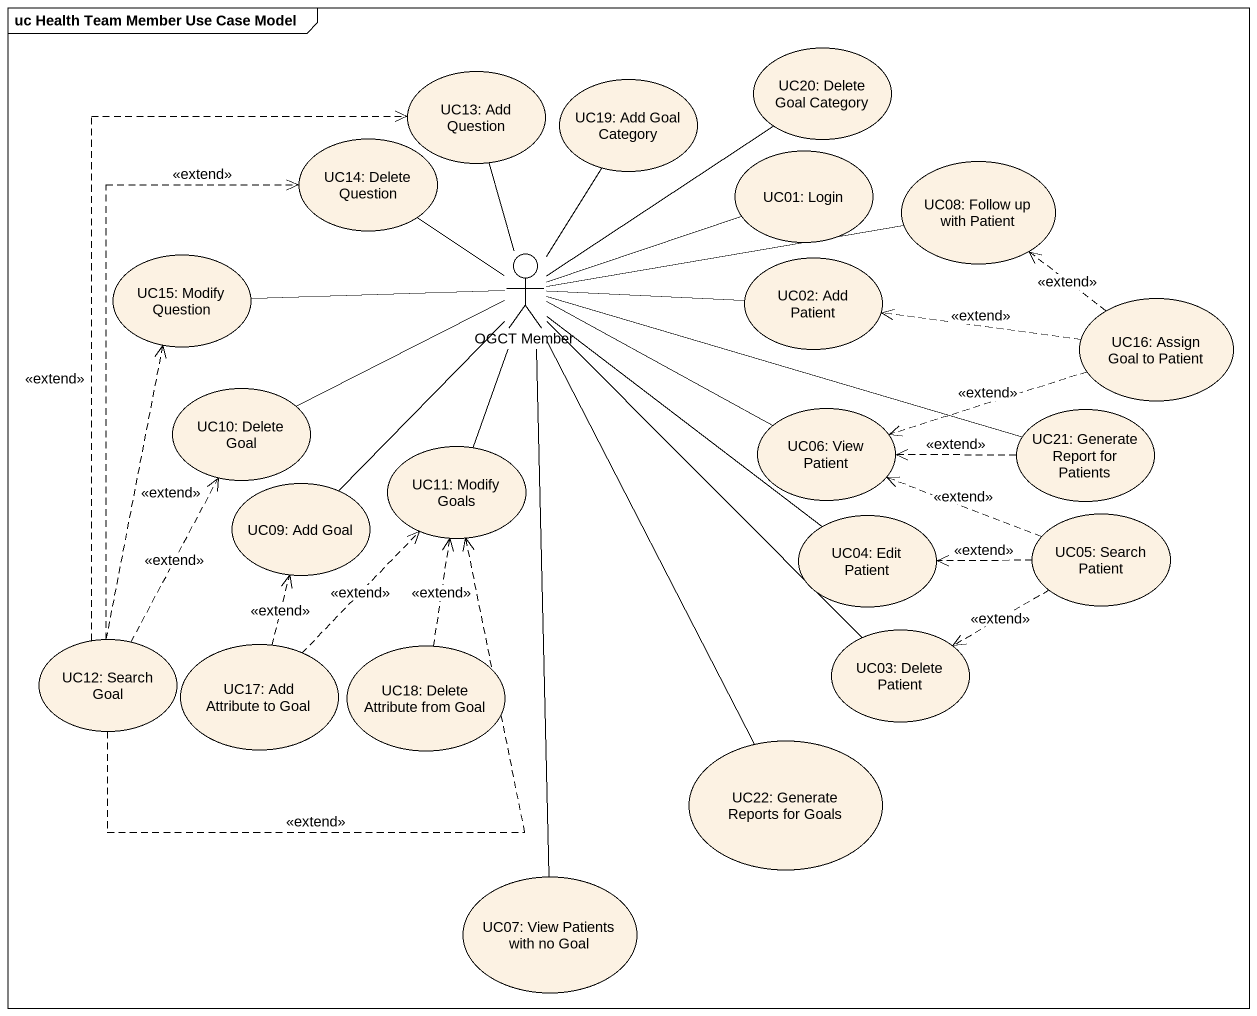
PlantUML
@startuml
mainframe uc Health Team Member Use Case Model
usecase "UC13: Add Question" as UC13_Add_Question
usecase "UC20: Delete Goal Category" as UC20_Delete_Goal_Category
usecase "UC19: Add Goal Category" as UC19_Add_Goal_Category
usecase "UC14: Delete Question" as UC14_Delete_Question
usecase "UC01: Login" as UC01_Login
usecase "UC08: Follow up with Patient" as UC08_Follow_up_with_Patient
usecase "UC15: Modify Question" as UC15_Modify_Question
actor "OGCT Member" as OGCT_Member
usecase "UC02: Add Patient" as UC02_Add_Patient
usecase "UC16: Assign Goal to Patient" as UC16_Assign_Goal_to_Patient
usecase "UC10: Delete Goal" as UC10_Delete_Goal
usecase "UC06: View Patient" as UC06_View_Patient
usecase "UC21: Generate Report for Patients" as UC21_Generate_Report_for
usecase "UC09: Add Goal" as UC09_Add_Goal
usecase "UC11: Modify Goals" as UC11_Modify_Goals
usecase "UC04: Edit Patient" as UC04_Edit_Patient
usecase "UC05: Search Patient" as UC05_Search_Patient
usecase "UC12: Search Goal" as UC12_Search_Goal
usecase "UC17: Add Attribute to Goal" as UC17_Add_Attribute_to_Goal
usecase "UC18: Delete Attribute from Goal" as UC18_Delete_Attribute_from
usecase "UC03: Delete Patient" as UC03_Delete_Patient
usecase "UC22: Generate Reports for Goals" as UC22_Generate_Reports_for
usecase "UC07: View Patients with no Goal" as UC07_View_Patients_with_no
OGCT_Member -up- UC13_Add_Question
OGCT_Member -up- UC20_Delete_Goal_Category
OGCT_Member -up- UC19_Add_Goal_Category
OGCT_Member -up- UC14_Delete_Question
OGCT_Member -right- UC01_Login
OGCT_Member -right- UC08_Follow_up_with_Patient
OGCT_Member -left- UC15_Modify_Question
OGCT_Member -right- UC02_Add_Patient
OGCT_Member -left- UC10_Delete_Goal
OGCT_Member -right- UC06_View_Patient
OGCT_Member -right- UC21_Generate_Report_for
OGCT_Member -- UC09_Add_Goal
OGCT_Member -- UC11_Modify_Goals
OGCT_Member -- UC04_Edit_Patient
OGCT_Member -- UC03_Delete_Patient
OGCT_Member -- UC22_Generate_Reports_for
OGCT_Member -- UC07_View_Patients_with_no
UC16_Assign_Goal_to_Patient .up.> UC08_Follow_up_with_Patient : <<extend>>
UC16_Assign_Goal_to_Patient .left.> UC02_Add_Patient : <<extend>>
UC16_Assign_Goal_to_Patient .left.> UC06_View_Patient : <<extend>>
UC21_Generate_Report_for .left.> UC06_View_Patient : <<extend>>
UC05_Search_Patient .left.> UC06_View_Patient : <<extend>>
UC05_Search_Patient .left.> UC04_Edit_Patient : <<extend>>
UC05_Search_Patient .left.> UC03_Delete_Patient : <<extend>>
UC12_Search_Goal .up.> UC13_Add_Question : <<extend>>
UC12_Search_Goal .up.> UC14_Delete_Question : <<extend>>
UC12_Search_Goal .up.> UC15_Modify_Question : <<extend>>
UC12_Search_Goal .up.> UC10_Delete_Goal : <<extend>>
UC12_Search_Goal .right.> UC11_Modify_Goals : <<extend>>
UC17_Add_Attribute_to_Goal .up.> UC09_Add_Goal : <<extend>>
UC17_Add_Attribute_to_Goal .up.> UC11_Modify_Goals : <<extend>>
UC18_Delete_Attribute_from .up.> UC11_Modify_Goals : <<extend>>
@enduml
